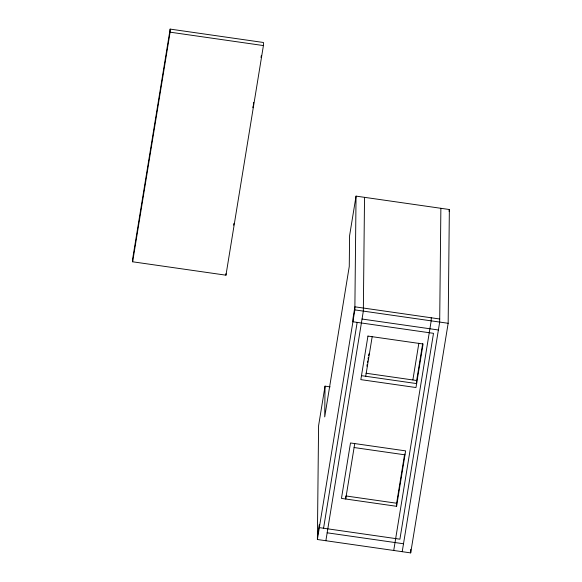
<?xml version="1.0" encoding="UTF-8"?>
<svg xmlns="http://www.w3.org/2000/svg" width="582" height="582" viewBox="0 0 582 582"><rect width="100%" height="100%" fill="white"/><g stroke="black" fill="none" stroke-linecap="round" stroke-linejoin="round"><path stroke-width="0.87" d="M132.645 261.791L132.674 258.714L170.148 29.1L263.457 42.493L263.42 45.571L225.954 275.184L132.645 261.791L170.111 32.177L170.148 29.1M225.954 275.184L225.969 273.649M325.04 386.15L324.712 416.894L349.265 266.461L349.586 235.71L356.046 196.119L449.355 209.513L448.162 323.286L410.696 552.9L317.386 539.507L318.58 425.733L325.04 386.15L330.125 386.877M345.723 496.693L345.701 499L354.744 443.579M317.386 539.507L354.853 309.893L356.046 196.119M364.528 197.342L363.335 311.108L325.869 540.722M396.597 506.311L405.639 450.883L350.502 442.967L341.459 498.396L396.597 506.311L396.626 503.234L404.65 454.069M404.41 457.212L404.439 454.491M410.696 552.9L410.732 549.292M431.233 317.772L431.197 320.849L393.73 550.463M440.872 208.298L439.679 322.072L402.213 551.685M233.651 225.161L233.942 223.372M252.806 107.743L253.097 105.946M253.396 104.156L253.687 102.359M261.005 57.531L261.289 55.763M317.416 536.429L319.358 524.557L319.322 527.627L399.907 539.194L433.503 333.333L352.918 321.766L352.947 318.696L354.889 306.816L439.716 318.994M323.563 528.238L357.159 322.377M366.907 366.165L367.191 364.405M367.482 362.644L367.766 360.884M368.057 359.13L368.341 357.37M368.632 355.609L368.915 353.849M365.722 376.278L372.182 336.687M412.871 379.901L418.858 343.227M416.443 381.799L422.678 343.584M449.064 211.31L449.355 209.513M170.111 32.177L263.42 45.571M354.853 309.893L448.162 323.286M362.048 319.031L438.392 329.987M365.962 373.229L416.654 380.512L416.625 383.582L361.48 375.666M354.096 447.536L404.992 454.84M345.934 495.959L396.626 503.234M327.157 532.806L403.508 543.763M367.94 336.083L360.84 379.631L415.977 387.539L423.085 343.998L367.94 336.083"/></g></svg>
